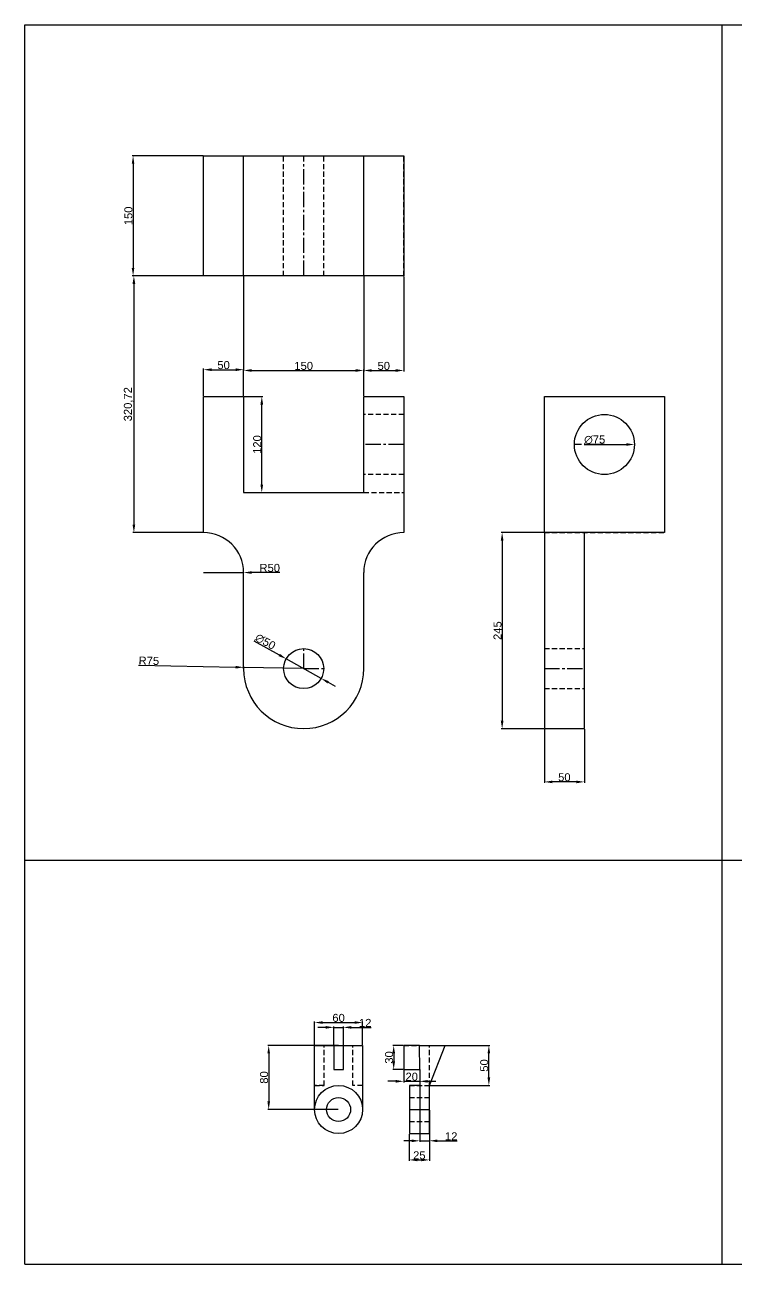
# Model space of a CAD drawing. Header units: millimetres. Extents: x 1502 to 8466, y 1784 to 3333.
# Drawn here: x 1502 to 2390, y 1784 to 3333 of the extents above; entities that cross this region are included whole.
import ezdxf

# ---------------------------------------------------------------- set-up
doc = ezdxf.new("R2010")
doc.units = ezdxf.units.MM
doc.linetypes.add('CENTER2', pattern=[28.575, 19.05, -3.175, 3.175, -3.175])
doc.linetypes.add('HIDDEN', pattern=[9.525, 6.35, -3.175])
for name, color, linetype in [('Centre', 3, 'CENTER2'), ('Dimension', 4, 'Continuous'), ('Hidden', 6, 'HIDDEN'), ('Object', 7, 'Continuous')]:
    doc.layers.add(name, color=color, linetype=linetype)
doc.styles.get("Standard").update_dxf_attribs({"font": 'arial.ttf'})
doc.dimstyles.new('ISO-25', dxfattribs={"dimtxt": 10, "dimasz": 10, "dimexe": 1.25, "dimexo": 0.625, "dimtad": 1, "dimtxsty": 'Standard', "dimcen": 2.5, "dimadec": 0, "dimazin": 0, "dimtfac": 1, "dimtmove": 0, "dimatfit": 3, "dimfxl": 1, "dimarcsym": 0})

# ---------------------------------------------------------------- blocks, each defined once
blk = doc.blocks.new('*D16')
at = {"layer": 'Defpoints', "color": 0, "transparency": 16777216}
for p in [(1725.3, 3019.1), (1638.3, 2698.4), (1725.3, 2698.4)]:
    blk.add_point(p, dxfattribs=at)
at = {"layer": 'Dimension', "color": 0, "lineweight": -2, "transparency": 16777216}
for p, q in [((1724.7, 3019.1), (1637, 3019.1)), ((1638.3, 3009.1), (1638.3, 2708.4)), ((1724.7, 2698.4), (1637, 2698.4))]:
    blk.add_line(p, q, dxfattribs=at)
at = {"layer": 'Dimension', "color": 0, "transparency": 16777216}
for points in [[(1636.6, 3009.1), (1640, 3009.1), (1638.3, 3019.1)], [(1636.6, 2708.4), (1640, 2708.4), (1638.3, 2698.4)]]:
    blk.add_solid(points, dxfattribs=at)
at = {"layer": 'Dimension', "color": 0, "transparency": 16777216, "insert": (1631.7, 2858.8), "char_height": 10, "attachment_point": 5, "rotation": 90}
blk.add_mtext('320,72', dxfattribs=at)
blk = doc.blocks.new('*D17')
at = {"layer": 'Defpoints', "color": 0, "transparency": 16777216}
for p in [(1725.3, 3169.1), (1637.3, 3019.1), (1725.3, 3019.1)]:
    blk.add_point(p, dxfattribs=at)
at = {"layer": 'Dimension', "color": 0, "lineweight": -2, "transparency": 16777216}
for p, q in [((1724.7, 3169.1), (1636, 3169.1)), ((1637.3, 3159.1), (1637.3, 3029.1)), ((1724.7, 3019.1), (1636, 3019.1))]:
    blk.add_line(p, q, dxfattribs=at)
at = {"layer": 'Dimension', "color": 0, "transparency": 16777216}
for points in [[(1635.6, 3159.1), (1638.9, 3159.1), (1637.3, 3169.1)], [(1635.6, 3029.1), (1638.9, 3029.1), (1637.3, 3019.1)]]:
    blk.add_solid(points, dxfattribs=at)
at = {"layer": 'Dimension', "color": 0, "transparency": 16777216, "insert": (1631.5, 3094.1), "char_height": 10, "attachment_point": 5, "rotation": 90}
blk.add_mtext('150', dxfattribs=at)
blk = doc.blocks.new('*D18')
at = {"layer": 'Defpoints', "color": 0, "transparency": 16777216}
for p in [(1775.3, 3019.1), (1775.3, 2901.9), (1725.3, 2868.4)]:
    blk.add_point(p, dxfattribs=at)
at = {"layer": 'Dimension', "color": 0, "lineweight": -2, "transparency": 16777216}
for p, q in [((1775.3, 3018.5), (1775.3, 2900.7)), ((1725.3, 2869.1), (1725.3, 2903.2)), ((1735.3, 2901.9), (1765.3, 2901.9))]:
    blk.add_line(p, q, dxfattribs=at)
at = {"layer": 'Dimension', "color": 0, "transparency": 16777216}
for points in [[(1735.3, 2903.6), (1735.3, 2900.2), (1725.3, 2901.9)], [(1765.3, 2903.6), (1765.3, 2900.2), (1775.3, 2901.9)]]:
    blk.add_solid(points, dxfattribs=at)
at = {"layer": 'Dimension', "color": 0, "transparency": 16777216, "insert": (1750.3, 2907.6), "char_height": 10, "attachment_point": 5}
blk.add_mtext('50', dxfattribs=at)
blk = doc.blocks.new('*D19')
at = {"layer": 'Defpoints', "color": 0, "transparency": 16777216}
for p in [(1925.3, 3019.1), (1925.3, 2900.9), (1775.3, 2868.4)]:
    blk.add_point(p, dxfattribs=at)
at = {"layer": 'Dimension', "color": 0, "lineweight": -2, "transparency": 16777216}
for p, q in [((1925.3, 3018.5), (1925.3, 2899.6)), ((1775.3, 2869.1), (1775.3, 2902.1)), ((1785.3, 2900.9), (1915.3, 2900.9))]:
    blk.add_line(p, q, dxfattribs=at)
at = {"layer": 'Dimension', "color": 0, "transparency": 16777216}
for points in [[(1785.3, 2902.6), (1785.3, 2899.2), (1775.3, 2900.9)], [(1915.3, 2902.6), (1915.3, 2899.2), (1925.3, 2900.9)]]:
    blk.add_solid(points, dxfattribs=at)
at = {"layer": 'Dimension', "color": 0, "transparency": 16777216, "insert": (1850.3, 2906.6), "char_height": 10, "attachment_point": 5}
blk.add_mtext('150', dxfattribs=at)
blk = doc.blocks.new('*D20')
at = {"layer": 'Defpoints', "color": 0, "transparency": 16777216}
for p in [(1975.3, 3019.1), (1975.3, 2900.9), (1925.3, 2868.4)]:
    blk.add_point(p, dxfattribs=at)
at = {"layer": 'Dimension', "color": 0, "lineweight": -2, "transparency": 16777216}
for p, q in [((1975.3, 3018.5), (1975.3, 2899.6)), ((1925.3, 2869.1), (1925.3, 2902.1)), ((1935.3, 2900.9), (1965.3, 2900.9))]:
    blk.add_line(p, q, dxfattribs=at)
at = {"layer": 'Dimension', "color": 0, "transparency": 16777216}
for points in [[(1935.3, 2902.6), (1935.3, 2899.2), (1925.3, 2900.9)], [(1965.3, 2902.6), (1965.3, 2899.2), (1975.3, 2900.9)]]:
    blk.add_solid(points, dxfattribs=at)
at = {"layer": 'Dimension', "color": 0, "transparency": 16777216, "insert": (1950.3, 2906.6), "char_height": 10, "attachment_point": 5}
blk.add_mtext('50', dxfattribs=at)
blk = doc.blocks.new('*D21')
at = {"layer": 'Defpoints', "color": 0, "transparency": 16777216}
for p in [(1775.3, 2868.4), (1798, 2868.4), (1775.3, 2748.4)]:
    blk.add_point(p, dxfattribs=at)
at = {"layer": 'Dimension', "color": 0, "lineweight": -2, "transparency": 16777216}
for p, q in [((1775.9, 2868.4), (1799.2, 2868.4)), ((1798, 2758.4), (1798, 2858.4)), ((1775.9, 2748.4), (1799.2, 2748.4))]:
    blk.add_line(p, q, dxfattribs=at)
at = {"layer": 'Dimension', "color": 0, "transparency": 16777216}
for points in [[(1796.3, 2858.4), (1799.7, 2858.4), (1798, 2868.4)], [(1796.3, 2758.4), (1799.7, 2758.4), (1798, 2748.4)]]:
    blk.add_solid(points, dxfattribs=at)
at = {"layer": 'Dimension', "color": 0, "transparency": 16777216, "insert": (1792.3, 2808.4), "char_height": 10, "attachment_point": 5, "rotation": 90}
blk.add_mtext('120', dxfattribs=at)
blk = doc.blocks.new('*D22')
at = {"layer": 'Defpoints', "color": 0, "transparency": 16777216}
for p in [(2150.8, 2698.4), (2098.1, 2453.4), (2150.8, 2453.4)]:
    blk.add_point(p, dxfattribs=at)
at = {"layer": 'Dimension', "color": 0, "lineweight": -2, "transparency": 16777216}
for p, q in [((2150.2, 2698.4), (2096.8, 2698.4)), ((2098.1, 2688.4), (2098.1, 2463.4)), ((2150.2, 2453.4), (2096.8, 2453.4))]:
    blk.add_line(p, q, dxfattribs=at)
at = {"layer": 'Dimension', "color": 0, "transparency": 16777216}
for points in [[(2096.4, 2688.4), (2099.8, 2688.4), (2098.1, 2698.4)], [(2096.4, 2463.4), (2099.8, 2463.4), (2098.1, 2453.4)]]:
    blk.add_solid(points, dxfattribs=at)
at = {"layer": 'Dimension', "color": 0, "transparency": 16777216, "insert": (2092.4, 2575.9), "char_height": 10, "attachment_point": 5, "rotation": 90}
blk.add_mtext('245', dxfattribs=at)
blk = doc.blocks.new('*D23')
at = {"layer": 'Defpoints', "color": 0, "transparency": 16777216}
for p in [(2150.8, 2453.4), (2200.8, 2453.4), (2150.8, 2386.9)]:
    blk.add_point(p, dxfattribs=at)
at = {"layer": 'Dimension', "color": 0, "lineweight": -2, "transparency": 16777216}
for p, q in [((2150.8, 2452.8), (2150.8, 2385.6)), ((2200.8, 2452.8), (2200.8, 2385.6)), ((2190.8, 2386.9), (2160.8, 2386.9))]:
    blk.add_line(p, q, dxfattribs=at)
at = {"layer": 'Dimension', "color": 0, "transparency": 16777216}
for points in [[(2160.8, 2388.5), (2160.8, 2385.2), (2150.8, 2386.9)], [(2190.8, 2388.5), (2190.8, 2385.2), (2200.8, 2386.9)]]:
    blk.add_solid(points, dxfattribs=at)
at = {"layer": 'Dimension', "color": 0, "transparency": 16777216, "insert": (2175.8, 2392.6), "char_height": 10, "attachment_point": 5}
blk.add_mtext('50', dxfattribs=at)
blk = doc.blocks.new('*D24')
at = {"layer": 'Defpoints', "color": 0, "transparency": 16777216}
for p in [(1775.3, 2530), (1850.3, 2528.4)]:
    blk.add_point(p, dxfattribs=at)
at = {"layer": 'Dimension', "color": 0, "lineweight": -2, "transparency": 16777216}
for p, q in [((1644.2, 2532.7), (1765.3, 2530.2)), ((1850.3, 2528.4), (1775.3, 2530))]:
    blk.add_line(p, q, dxfattribs=at)
blk.add_arc((1850.3, 2528.4), 75, 177.8546, 179.5225, dxfattribs=at)
at = {"layer": 'Dimension', "color": 0, "transparency": 16777216}
blk.add_solid([(1765.4, 2531.9), (1765.3, 2528.5), (1775.3, 2530)], dxfattribs=at)
at = {"layer": 'Dimension', "color": 0, "transparency": 16777216, "insert": (1657, 2538.2), "char_height": 10, "attachment_point": 5, "rotation": 358.8095}
blk.add_mtext('R75', dxfattribs=at)
blk = doc.blocks.new('*D25')
at = {"layer": 'Defpoints', "color": 0, "transparency": 16777216}
for p in [(1725.3, 2648.4), (1775.3, 2648.4)]:
    blk.add_point(p, dxfattribs=at)
at = {"layer": 'Dimension', "color": 0, "lineweight": -2, "transparency": 16777216}
for p, q in [((1725.3, 2648.4), (1775.3, 2648.4)), ((1820.4, 2648.4), (1785.3, 2648.4))]:
    blk.add_line(p, q, dxfattribs=at)
at = {"layer": 'Dimension', "color": 0, "transparency": 16777216}
blk.add_solid([(1785.3, 2650.1), (1785.3, 2646.8), (1775.3, 2648.4)], dxfattribs=at)
at = {"layer": 'Dimension', "color": 0, "transparency": 16777216, "insert": (1807.9, 2654.2), "char_height": 10, "attachment_point": 5}
blk.add_mtext('R50', dxfattribs=at)
blk = doc.blocks.new('*D26')
at = {"layer": 'Defpoints', "color": 0, "transparency": 16777216}
for p in [(2188.3, 2808.4), (2263.3, 2808.4)]:
    blk.add_point(p, dxfattribs=at)
at = {"layer": 'Dimension', "color": 0, "lineweight": -2, "transparency": 16777216}
blk.add_line((2200.5, 2808.4), (2253.3, 2808.4), dxfattribs=at)
at = {"layer": 'Dimension', "color": 0, "transparency": 16777216}
blk.add_solid([(2253.3, 2810.1), (2253.3, 2806.8), (2263.3, 2808.4)], dxfattribs=at)
at = {"layer": 'Dimension', "color": 0, "transparency": 16777216, "insert": (2213.7, 2814.4), "char_height": 10, "attachment_point": 5}
blk.add_mtext('∅75', dxfattribs=at)
blk = doc.blocks.new('*D27')
at = {"layer": 'Defpoints', "color": 0, "transparency": 16777216}
for p in [(1828.5, 2540.6), (1872.1, 2516.2)]:
    blk.add_point(p, dxfattribs=at)
at = {"layer": 'Dimension', "color": 0, "lineweight": -2, "transparency": 16777216}
for p, q in [((1788, 2563.3), (1819.8, 2545.5)), ((1872.1, 2516.2), (1828.5, 2540.6)), ((1880.9, 2511.4), (1889.6, 2506.5))]:
    blk.add_line(p, q, dxfattribs=at)
at = {"layer": 'Dimension', "color": 0, "transparency": 16777216}
for points in [[(1820.6, 2547), (1818.9, 2544), (1828.5, 2540.6)], [(1881.7, 2512.8), (1880, 2509.9), (1872.1, 2516.2)]]:
    blk.add_solid(points, dxfattribs=at)
at = {"layer": 'Dimension', "color": 0, "transparency": 16777216, "insert": (1802.4, 2562.1), "char_height": 10, "attachment_point": 5, "rotation": 330.8034}
blk.add_mtext('∅50', dxfattribs=at)
blk = doc.blocks.new('*D188')
at = {"layer": 'Defpoints', "color": 0, "transparency": 16777216}
for p in [(1923.9, 2086.2), (1863.9, 2057.6), (1923.9, 2057.6)]:
    blk.add_point(p, dxfattribs=at)
at = {"layer": 'Dimension', "color": 0, "lineweight": -2, "transparency": 16777216}
for p, q in [((1863.9, 2058.2), (1863.9, 2087.5)), ((1873.9, 2086.2), (1913.9, 2086.2)), ((1923.9, 2058.2), (1923.9, 2087.5))]:
    blk.add_line(p, q, dxfattribs=at)
at = {"layer": 'Dimension', "color": 0, "transparency": 16777216}
for points in [[(1873.9, 2087.9), (1873.9, 2084.6), (1863.9, 2086.2)], [(1913.9, 2087.9), (1913.9, 2084.6), (1923.9, 2086.2)]]:
    blk.add_solid(points, dxfattribs=at)
at = {"layer": 'Dimension', "color": 0, "transparency": 16777216, "insert": (1893.9, 2092), "char_height": 10, "attachment_point": 5}
blk.add_mtext('60', dxfattribs=at)
blk = doc.blocks.new('*D189')
at = {"layer": 'Defpoints', "color": 0, "transparency": 16777216}
for p in [(1899.9, 2080.2), (1887.9, 2057.6), (1899.9, 2057.6)]:
    blk.add_point(p, dxfattribs=at)
at = {"layer": 'Dimension', "color": 0, "lineweight": -2, "transparency": 16777216}
for p, q in [((1877.9, 2080.2), (1867.9, 2080.2)), ((1887.9, 2058.2), (1887.9, 2081.4)), ((1887.9, 2080.2), (1899.9, 2080.2)), ((1899.9, 2058.2), (1899.9, 2081.4)), ((1909.9, 2080.2), (1934.4, 2080.2))]:
    blk.add_line(p, q, dxfattribs=at)
at = {"layer": 'Dimension', "color": 0, "transparency": 16777216}
for points in [[(1877.9, 2081.9), (1877.9, 2078.5), (1887.9, 2080.2)], [(1909.9, 2081.9), (1909.9, 2078.5), (1899.9, 2080.2)]]:
    blk.add_solid(points, dxfattribs=at)
at = {"layer": 'Dimension', "color": 0, "transparency": 16777216, "insert": (1927.1, 2085.8), "char_height": 10, "attachment_point": 5}
blk.add_mtext('12', dxfattribs=at)
blk = doc.blocks.new('*D190')
at = {"layer": 'Defpoints', "color": 0, "transparency": 16777216}
for p in [(1893.9, 2057.6), (1806.6, 1977.6), (1893.9, 1977.6)]:
    blk.add_point(p, dxfattribs=at)
at = {"layer": 'Dimension', "color": 0, "lineweight": -2, "transparency": 16777216}
for p, q in [((1893.2, 2057.6), (1805.4, 2057.6)), ((1806.6, 2047.6), (1806.6, 1987.6)), ((1893.2, 1977.6), (1805.4, 1977.6))]:
    blk.add_line(p, q, dxfattribs=at)
at = {"layer": 'Dimension', "color": 0, "transparency": 16777216}
for points in [[(1805, 2047.6), (1808.3, 2047.6), (1806.6, 2057.6)], [(1805, 1987.6), (1808.3, 1987.6), (1806.6, 1977.6)]]:
    blk.add_solid(points, dxfattribs=at)
at = {"layer": 'Dimension', "color": 0, "transparency": 16777216, "insert": (1800.9, 2017.6), "char_height": 10, "attachment_point": 5, "rotation": 90}
blk.add_mtext('80', dxfattribs=at)
blk = doc.blocks.new('*D191')
at = {"layer": 'Defpoints', "color": 0, "transparency": 16777216}
for p in [(1975.2, 2057.6), (1962.7, 2027.6), (1975.2, 2027.6)]:
    blk.add_point(p, dxfattribs=at)
at = {"layer": 'Dimension', "color": 0, "lineweight": -2, "transparency": 16777216}
for p, q in [((1974.6, 2057.6), (1961.5, 2057.6)), ((1962.7, 2047.6), (1962.7, 2037.6)), ((1974.6, 2027.6), (1961.5, 2027.6))]:
    blk.add_line(p, q, dxfattribs=at)
at = {"layer": 'Dimension', "color": 0, "transparency": 16777216}
for points in [[(1961, 2047.6), (1964.4, 2047.6), (1962.7, 2057.6)], [(1961, 2037.6), (1964.4, 2037.6), (1962.7, 2027.6)]]:
    blk.add_solid(points, dxfattribs=at)
at = {"layer": 'Dimension', "color": 0, "transparency": 16777216, "insert": (1957, 2042.6), "char_height": 10, "attachment_point": 5, "rotation": 90}
blk.add_mtext('30', dxfattribs=at)
blk = doc.blocks.new('*D192')
at = {"layer": 'Defpoints', "color": 0, "transparency": 16777216}
for p in [(1995.2, 1977.6), (2007.2, 1977.6), (2007.2, 1938.5)]:
    blk.add_point(p, dxfattribs=at)
at = {"layer": 'Dimension', "color": 0, "lineweight": -2, "transparency": 16777216}
for p, q in [((1995.2, 1976.9), (1995.2, 1937.2)), ((2007.2, 1976.9), (2007.2, 1937.2)), ((1985.2, 1938.5), (1975.2, 1938.5)), ((1995.2, 1938.5), (2007.2, 1938.5)), ((2017.2, 1938.5), (2041.8, 1938.5))]:
    blk.add_line(p, q, dxfattribs=at)
at = {"layer": 'Dimension', "color": 0, "transparency": 16777216}
for points in [[(1985.2, 1940.1), (1985.2, 1936.8), (1995.2, 1938.5)], [(2017.2, 1940.1), (2017.2, 1936.8), (2007.2, 1938.5)]]:
    blk.add_solid(points, dxfattribs=at)
at = {"layer": 'Dimension', "color": 0, "transparency": 16777216, "insert": (2034.5, 1944.1), "char_height": 10, "attachment_point": 5}
blk.add_mtext('12', dxfattribs=at)
blk = doc.blocks.new('*D193')
at = {"layer": 'Defpoints', "color": 0, "transparency": 16777216}
for p in [(1982.2, 1947.6), (2007.2, 1947.6), (2007.2, 1914.6)]:
    blk.add_point(p, dxfattribs=at)
at = {"layer": 'Dimension', "color": 0, "lineweight": -2, "transparency": 16777216}
for p, q in [((1982.2, 1946.9), (1982.2, 1913.3)), ((2007.2, 1946.9), (2007.2, 1913.3)), ((1992.2, 1914.6), (1997.2, 1914.6))]:
    blk.add_line(p, q, dxfattribs=at)
at = {"layer": 'Dimension', "color": 0, "transparency": 16777216}
for points in [[(1992.2, 1916.3), (1992.2, 1912.9), (1982.2, 1914.6)], [(1997.2, 1916.3), (1997.2, 1912.9), (2007.2, 1914.6)]]:
    blk.add_solid(points, dxfattribs=at)
at = {"layer": 'Dimension', "color": 0, "transparency": 16777216, "insert": (1994.7, 1920.3), "char_height": 10, "attachment_point": 5}
blk.add_mtext('25', dxfattribs=at)
blk = doc.blocks.new('*D194')
at = {"layer": 'Defpoints', "color": 0, "transparency": 16777216}
for p in [(1975.2, 2027.6), (1995.2, 2027.6), (1995.2, 2012.8)]:
    blk.add_point(p, dxfattribs=at)
at = {"layer": 'Dimension', "color": 0, "lineweight": -2, "transparency": 16777216}
for p, q in [((1975.2, 2026.9), (1975.2, 2011.5)), ((1995.2, 2026.9), (1995.2, 2011.5)), ((1965.2, 2012.8), (1955.2, 2012.8)), ((1975.2, 2012.8), (1995.2, 2012.8)), ((2005.2, 2012.8), (2015.2, 2012.8))]:
    blk.add_line(p, q, dxfattribs=at)
at = {"layer": 'Dimension', "color": 0, "transparency": 16777216}
for points in [[(1965.2, 2014.5), (1965.2, 2011.1), (1975.2, 2012.8)], [(2005.2, 2014.5), (2005.2, 2011.1), (1995.2, 2012.8)]]:
    blk.add_solid(points, dxfattribs=at)
at = {"layer": 'Dimension', "color": 0, "transparency": 16777216, "insert": (1985.2, 2018.5), "char_height": 10, "attachment_point": 5}
blk.add_mtext('20', dxfattribs=at)
blk = doc.blocks.new('*D195')
at = {"layer": 'Defpoints', "color": 0, "transparency": 16777216}
for p in [(2007.2, 2057.6), (2081.5, 2057.6), (2007.2, 2007.6)]:
    blk.add_point(p, dxfattribs=at)
at = {"layer": 'Dimension', "color": 0, "lineweight": -2, "transparency": 16777216}
for p, q in [((2007.8, 2057.6), (2082.8, 2057.6)), ((2081.5, 2017.6), (2081.5, 2047.6)), ((2007.8, 2007.6), (2082.8, 2007.6))]:
    blk.add_line(p, q, dxfattribs=at)
at = {"layer": 'Dimension', "color": 0, "transparency": 16777216}
for points in [[(2079.9, 2047.6), (2083.2, 2047.6), (2081.5, 2057.6)], [(2079.9, 2017.6), (2083.2, 2017.6), (2081.5, 2007.6)]]:
    blk.add_solid(points, dxfattribs=at)
at = {"layer": 'Dimension', "color": 0, "transparency": 16777216, "insert": (2075.8, 2032.6), "char_height": 10, "attachment_point": 5, "rotation": 90}
blk.add_mtext('50', dxfattribs=at)

msp = doc.modelspace()

# ---------------------------------------------------------------- linework, layer by layer
for p, q in [((1502.093, 3332.818), (8466.035, 3332.818)), ((2372.586, 3332.818), (2372.586, 1784.298)), ((1502.093, 2289.11), (8466.035, 2289.11)), ((1502.093, 1784.298), (8466.035, 1784.298))]:
    msp.add_line(p, q)
msp.add_lwpolyline([(1502.093, 1784.298), (1502.093, 3332.818)])
at = {"layer": 'Centre'}
for p, q in [((1850.305, 3019.146), (1850.305, 3169.146)), ((1975.305, 2808.431), (1925.305, 2808.431)), ((2225.802, 2808.431), (2188.302, 2808.431)), ((1850.305, 2528.431), (1850.305, 2553.431)), ((1850.305, 2528.431), (1875.305, 2528.431)), ((2150.802, 2528.431), (2200.802, 2528.431)), ((1982.224, 1977.572), (2007.224, 1977.572))]:
    msp.add_line(p, q, dxfattribs=at)
at = {"layer": 'Hidden'}
for p, q in [((1725.305, 3019.146), (1725.305, 3169.146)), ((1775.305, 3019.146), (1775.305, 3169.146)), ((1825.305, 3019.146), (1825.305, 3169.146)), ((1875.305, 3019.146), (1875.305, 3169.146)), ((1925.305, 3019.146), (1925.305, 3169.146)), ((1975.305, 3019.146), (1975.305, 3169.146)), ((2150.802, 2868.431), (2300.802, 2868.431)), ((1975.305, 2845.931), (1925.305, 2845.931)), ((1975.305, 2770.931), (1925.305, 2770.931)), ((1925.305, 2748.431), (1975.305, 2748.431)), ((2150.802, 2698.431), (2300.802, 2698.431)), ((2150.802, 2553.431), (2200.802, 2553.431)), ((2150.802, 2503.431), (2200.802, 2503.431)), ((2150.802, 2453.431), (2200.802, 2453.431)), ((1875.864, 2007.572), (1875.864, 2057.572)), ((1911.864, 2007.572), (1911.864, 2057.572)), ((1975.224, 2057.572), (2026.767, 2057.572)), ((2007.224, 2007.572), (2007.224, 2057.572)), ((1975.224, 2027.572), (1995.224, 2027.572)), ((1875.864, 2007.572), (1863.864, 2007.572)), ((1863.864, 2007.572), (1875.864, 2007.572)), ((1923.864, 2007.572), (1911.864, 2007.572)), ((1923.864, 2007.572), (1911.864, 2007.572)), ((1982.224, 2007.572), (2007.224, 2007.572)), ((1982.224, 1992.572), (2007.224, 1992.572)), ((1982.224, 1962.572), (2007.224, 1962.572)), ((1982.224, 1947.572), (2007.224, 1947.572))]:
    msp.add_line(p, q, dxfattribs=at)
at = {"layer": 'Object'}
for p, q in [((1725.305, 3169.146), (1975.305, 3169.146)), ((1725.305, 3019.146), (1725.305, 3169.146)), ((1775.305, 3019.146), (1775.305, 3169.146)), ((1925.305, 3019.146), (1925.305, 3169.146)), ((1975.305, 3169.146), (1975.305, 3019.146)), ((1975.305, 3019.146), (1725.305, 3019.146)), ((1725.305, 2868.431), (1775.305, 2868.431)), ((1725.305, 2698.431), (1725.305, 2868.431)), ((1775.305, 2868.431), (1775.305, 2748.431)), ((1925.305, 2748.431), (1925.305, 2868.431)), ((1925.305, 2868.431), (1975.305, 2868.431)), ((1975.305, 2868.431), (1975.305, 2698.431)), ((2150.802, 2868.431), (2300.802, 2868.431)), ((2150.802, 2698.431), (2150.802, 2868.431)), ((2300.802, 2868.431), (2300.802, 2698.431)), ((1775.305, 2748.431), (1925.305, 2748.431)), ((1725.305, 2698.431), (1725.305, 2698.431)), ((1975.305, 2698.431), (1975.305, 2698.431)), ((2300.802, 2698.431), (2150.802, 2698.431)), ((2150.802, 2698.431), (2150.802, 2453.431)), ((2200.802, 2453.431), (2200.802, 2698.431)), ((1775.305, 2528.431), (1775.305, 2648.431)), ((1925.305, 2528.431), (1925.305, 2648.431)), ((2150.802, 2453.431), (2200.802, 2453.431)), ((1863.864, 1977.572), (1863.864, 2057.572)), ((1863.864, 2057.572), (1923.864, 2057.572)), ((1893.864, 2057.572), (1887.864, 2057.572)), ((1887.864, 2057.572), (1887.864, 2027.572)), ((1899.864, 2027.572), (1899.864, 2057.572)), ((1923.864, 2057.572), (1923.864, 1977.572)), ((1975.224, 2057.572), (1975.224, 2027.572)), ((1994.767, 2057.572), (1975.224, 2057.572)), ((1995.224, 2027.572), (1994.767, 2057.572)), ((1994.767, 2057.572), (2026.767, 2057.572)), ((2007.224, 2007.572), (2026.767, 2057.572)), ((1887.864, 2027.572), (1899.864, 2027.572)), ((1975.224, 2027.572), (1995.224, 2027.572)), ((1995.224, 2027.572), (1995.224, 2007.572)), ((1995.224, 2007.572), (1982.224, 2007.572)), ((1982.224, 2007.572), (1982.224, 1947.572)), ((1995.224, 2007.572), (1995.224, 1977.572)), ((2007.224, 1947.572), (2007.224, 2007.572)), ((1995.224, 1977.572), (2007.224, 1977.572)), ((1982.224, 1947.572), (2007.224, 1947.572))]:
    msp.add_line(p, q, dxfattribs=at)
for centre, radius in [((2225.802, 2808.431), 37.5), ((1850.305, 2528.431), 25), ((1893.864, 1977.572), 30), ((1893.864, 1977.572), 15)]:
    msp.add_circle(centre, radius, dxfattribs=at)
for centre, radius, start, end in [((1725.305, 2648.431), 50, 0, 90), ((1975.305, 2648.431), 50, 90, 180), ((1850.305, 2528.431), 75, 180, 0)]:
    msp.add_arc(centre, radius, start, end, dxfattribs=at)

# ---------------------------------------------------------------- dimensions: what is measured, and where the dimension line sits
at = {"layer": 'Dimension'}
for base, p1, p2, picture, middle in [((1637.275, 3019.146), (1725.305, 3169.146), (1725.305, 3019.146), '*D17', (1631.544, 3094.146)), ((1638.2918, 2698.4311), (1725.3052, 3019.1462), (1725.3052, 2698.4311), '*D16', (1631.6573, 2858.7886)), ((1797.999, 2868.431), (1775.305, 2748.431), (1775.305, 2868.431), '*D21', (1792.269, 2808.431)), ((2098.09, 2453.431), (2150.802, 2698.431), (2150.802, 2453.431), '*D22', (2092.359, 2575.931)), ((1806.647, 1977.572), (1893.864, 2057.572), (1893.864, 1977.572), '*D190', (1800.916, 2017.572)), ((1962.711, 2027.572), (1975.224, 2057.572), (1975.224, 2027.572), '*D191', (1956.976, 2042.572)), ((2081.549, 2057.572), (2007.224, 2007.572), (2007.224, 2057.572), '*D195', (2075.818, 2032.572))]:
    dim = msp.add_linear_dim(base=base, p1=p1, p2=p2, angle=90, dimstyle='ISO-25', dxfattribs=at)
    dim.commit()
    dim.dimension.update_dxf_attribs({"geometry": picture, "text_midpoint": middle})
for base, p1, p2, picture, middle in [((1775.305, 2901.908), (1725.305, 2868.431), (1775.305, 3019.146), '*D18', (1750.305, 2907.639)), ((1925.305, 2900.891), (1775.305, 2868.431), (1925.305, 3019.146), '*D19', (1850.305, 2906.622)), ((1975.305, 2900.891), (1925.305, 2868.431), (1975.305, 3019.146), '*D20', (1950.305, 2906.622)), ((2150.802, 2386.853), (2200.802, 2453.431), (2150.802, 2453.431), '*D23', (2175.802, 2392.583)), ((1923.864, 2086.233), (1863.864, 2057.572), (1923.864, 2057.572), '*D188', (1893.864, 2091.964)), ((1899.864, 2080.189), (1887.864, 2057.572), (1899.864, 2057.572), '*D189', (1927.13, 2085.835)), ((1995.224, 2012.798), (1975.224, 2027.572), (1995.224, 2027.572), '*D194', (1985.224, 2018.529)), ((2007.224, 1938.457), (1995.224, 1977.572), (2007.224, 1977.572), '*D192', (2034.49, 1944.103)), ((2007.224, 1914.583), (1982.224, 1947.572), (2007.224, 1947.572), '*D193', (1994.724, 1920.314))]:
    dim = msp.add_linear_dim(base=base, p1=p1, p2=p2, dimstyle='ISO-25', dxfattribs=at)
    dim.commit()
    dim.dimension.update_dxf_attribs({"geometry": picture, "text_midpoint": middle})
dim = msp.add_diameter_dim_2p(p1=(2188.302, 2808.431), p2=(2263.302, 2808.431), dimstyle='ISO-25', dxfattribs=at)
dim.commit()
dim.dimension.update_dxf_attribs({"geometry": '*D26', "text_midpoint": (2213.717, 2808.431), "dimtype": 163})
dim = msp.add_radius_dim(center=(1725.305, 2648.431), mpoint=(1775.305, 2648.431), dimstyle='ISO-25', dxfattribs=at)
dim.commit()
dim.dimension.update_dxf_attribs({"geometry": '*D25', "text_midpoint": (1807.861, 2654.162)})
dim = msp.add_diameter_dim_2p(p1=(1872.129, 2516.236), p2=(1828.481, 2540.626), dimstyle='ISO-25', dxfattribs=at)
dim.commit()
dim.dimension.update_dxf_attribs({"geometry": '*D27', "text_midpoint": (1802.422, 2562.073)})
dim = msp.add_radius_dim(center=(1850.305, 2528.431), mpoint=(1775.321, 2529.989), dimstyle='ISO-25', dxfattribs=at)
dim.commit()
dim.dimension.update_dxf_attribs({"geometry": '*D24', "text_midpoint": (1656.856, 2532.451), "dimtype": 164})

doc.saveas('drawing.dxf')
